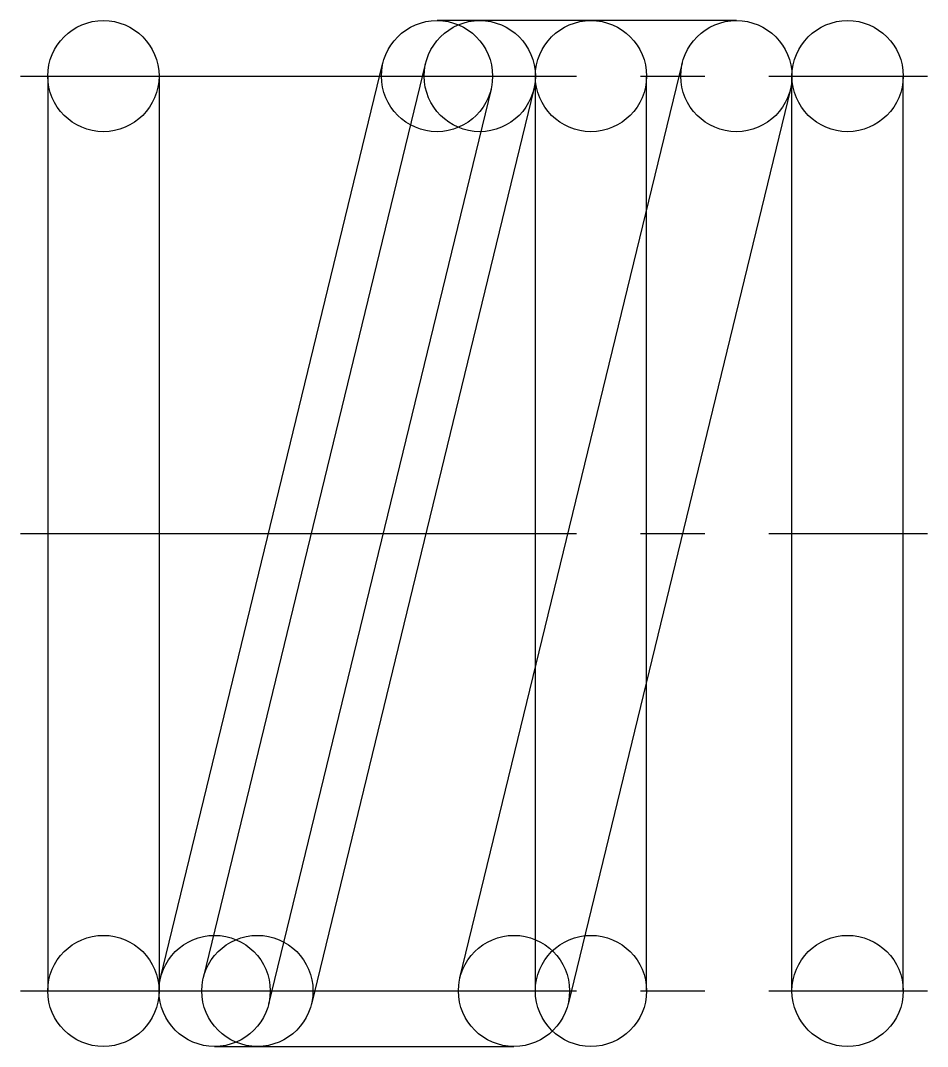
# Model space of a CAD drawing. Extents: x 1 to 17.8, y 1 to 14.4.
# Drawn here: x 12.49 to 17.79, y 8.45 to 14.45 of the extents above; entities outside this region: 2.
import ezdxf

# ---------------------------------------------------------------- set-up
doc = ezdxf.new("R2010")
doc.units = 0
doc.header["$LTSCALE"] = 0.25
doc.linetypes.add('CENTER', pattern=[17.5, 13, -1.5, 1.5, -1.5])
doc.linetypes.add('PHANTOM', pattern=[63.5, 31.75, -6.35, 6.35, -6.35, 6.35, -6.35])
doc.layers.get('0').update_dxf_attribs({"linetype": 'CONTINUOUS'})
doc.layers.add('CENTER', color=1, linetype='CENTER')

msp = doc.modelspace()

# ---------------------------------------------------------------- linework, layer by layer
at = {"color": 3, "linetype": 'PHANTOM'}
for p, q in [((16.6704, 14.446), (14.9204, 14.446)), ((13.5546, 8.8478), (14.8546, 14.1978)), ((15.4954, 8.771), (15.4954, 14.121)), ((16.1454, 8.771), (16.1454, 14.121)), ((15.4862, 14.0443), (14.1862, 8.6943)), ((13.6204, 8.446), (15.3704, 8.446))]:
    msp.add_line(p, q, dxfattribs=at)
for p, q in [((13.3046, 8.8478), (14.6046, 14.1978)), ((15.0546, 8.8478), (16.3546, 14.1978)), ((12.6454, 14.121), (12.6454, 8.771)), ((13.2954, 14.121), (13.2954, 8.771)), ((16.9954, 8.771), (16.9954, 14.121)), ((17.6454, 8.771), (17.6454, 14.121)), ((15.2362, 14.0443), (13.9362, 8.6943)), ((16.9862, 14.0443), (15.6862, 8.6943)), ((12.6454, 12.7835), (12.6454, 12.7836)), ((12.6454, 11.446), (12.6455, 11.446))]:
    msp.add_line(p, q)
for centre in [(12.9704, 14.121), (14.9204, 14.121), (16.6704, 14.121), (17.3204, 14.121), (12.9704, 8.771), (13.6204, 8.771), (15.3704, 8.771), (17.3204, 8.771)]:
    msp.add_circle(centre, 0.325)
for centre in [(15.1704, 14.121), (15.8204, 14.121), (13.8704, 8.771), (15.8204, 8.771)]:
    msp.add_circle(centre, 0.325, dxfattribs=at)
at = {"layer": 'CENTER', "color": 1, "linetype": 'CENTER'}
for p, q in [((12.4859, 14.121), (17.7875, 14.121)), ((12.4859, 11.446), (17.7875, 11.446)), ((12.4859, 8.771), (17.7875, 8.771))]:
    msp.add_line(p, q, dxfattribs=at)

# ---------------------------------------------------------------- texts
for s, p in [('UH6-5', (1, 2.5)), ('UH06', (1, 1))]:
    msp.add_text(s, height=0.4).set_placement(p)

doc.saveas('drawing.dxf')
